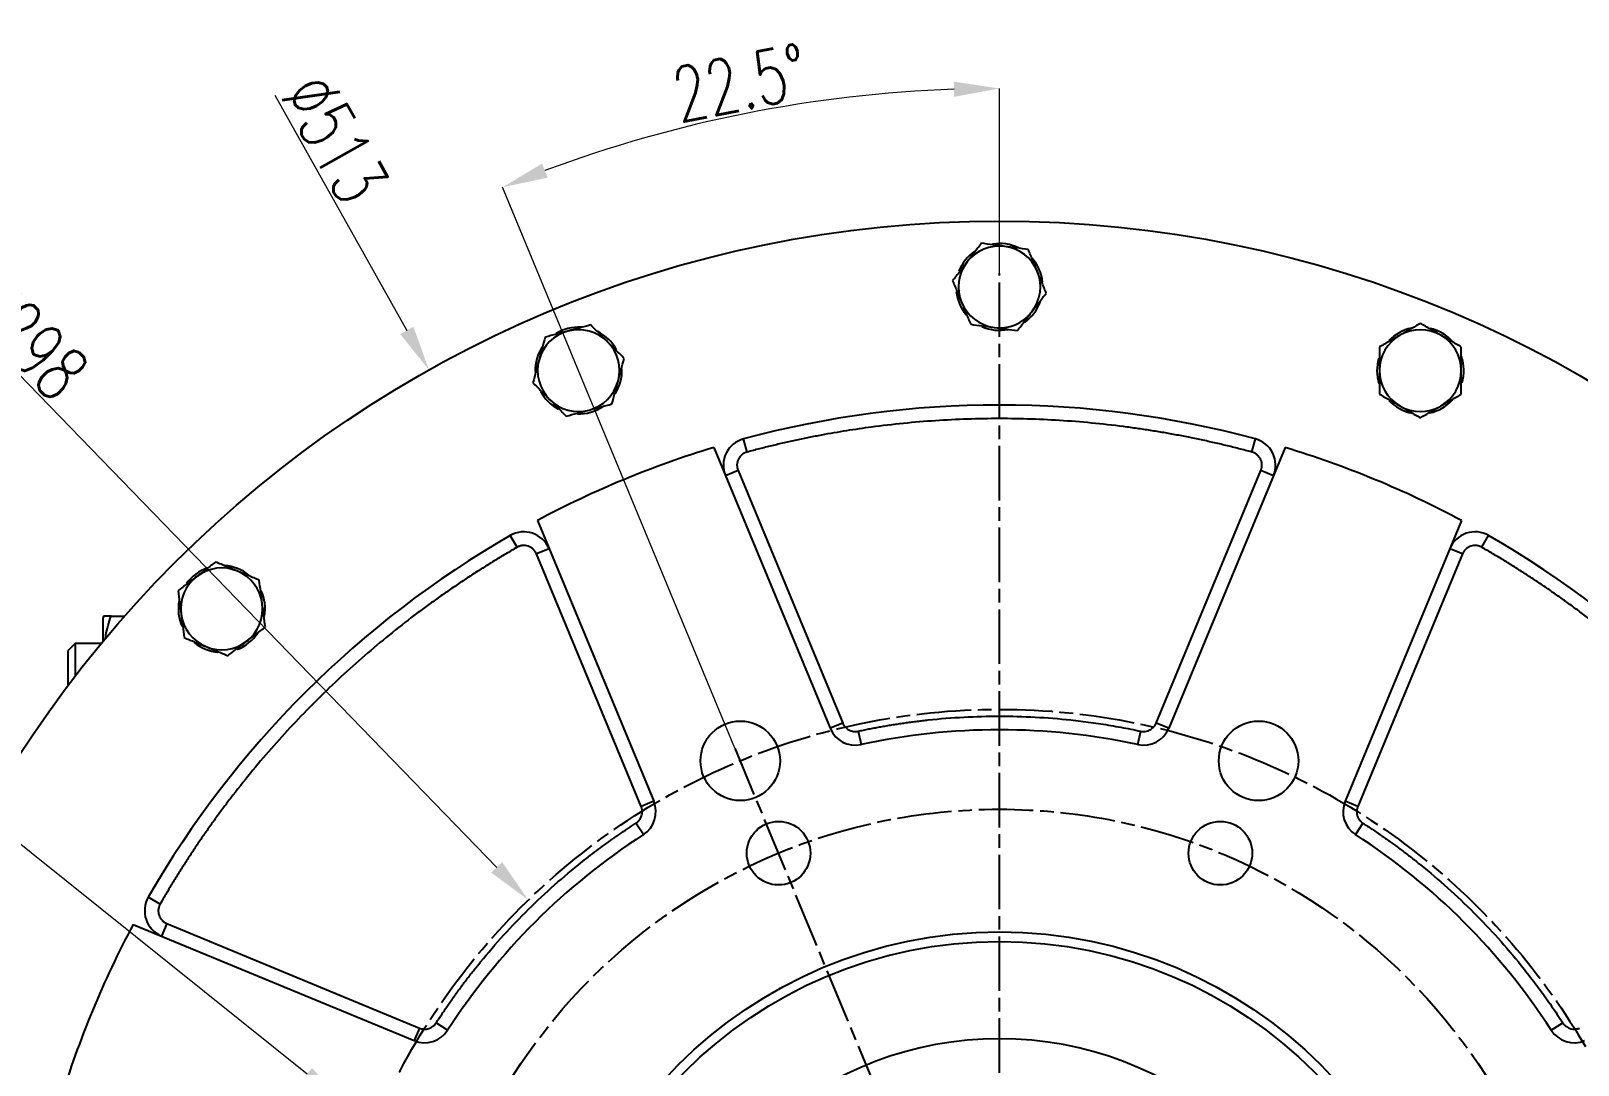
# Model space of a CAD drawing. Header units: millimetres. Extents: x 2180 to 4616, y 795 to 2518.
# Drawn here: x 3290.7 to 3631.1, y 1831.2 to 2058.9 of the extents above; entities that cross this region are included whole.
import ezdxf

# ---------------------------------------------------------------- set-up
doc = ezdxf.new("R2010")
doc.units = ezdxf.units.MM
doc.linetypes.add('AM_ISO08W050', pattern=[18, 12, -1.5, 3, -1.5])
doc.layers.add('AM_5', color=3, linetype='Continuous', lineweight=25)
doc.layers.add('AM_7', color=4, linetype='AM_ISO08W050', lineweight=25)
doc.styles.add('SLDTEXTSTYLE1', font='txt.shx', dxfattribs={"width": 0.7, "bigfont": 'gbcbig.shx'})
doc.dimstyles.new('SLDDIMSTYLE12$2', dxfattribs={"dimtxt": 12, "dimasz": 10, "dimexe": 0, "dimexo": 0.0625, "dimgap": 0.875, "dimtad": 1, "dimdec": 1, "dimlfac": 1.8, "dimrnd": 1e-09, "dimzin": 12, "dimdsep": 46, "dimtxsty": 'SLDTEXTSTYLE1', "dimcen": 0.09, "dimdle": 8.16, "dimclrd": 3, "dimclre": 3, "dimadec": 0, "dimazin": 3, "dimtfac": 1, "dimtdec": 1, "dimtofl": 0, "dimtmove": 0, "dimatfit": 3, "dimfxl": 0, "dimfrac": 2, "dimtolj": 1, "dimlwd": 5, "dimlwe": 5, "dimarcsym": 0})
doc.dimstyles.new('SLDDIMSTYLE12$3', dxfattribs={"dimtxt": 12, "dimasz": 10, "dimexe": 0, "dimexo": 0.0625, "dimgap": 0.875, "dimtad": 1, "dimdec": 1, "dimlfac": 1.8, "dimrnd": 1e-09, "dimzin": 12, "dimdsep": 46, "dimtxsty": 'SLDTEXTSTYLE1', "dimcen": 0.09, "dimdle": 8.16, "dimclrd": 3, "dimclre": 3, "dimadec": 0, "dimazin": 3, "dimtfac": 1, "dimtdec": 1, "dimtofl": 0, "dimtmove": 0, "dimatfit": 3, "dimfxl": 0, "dimfrac": 2, "dimtolj": 1, "dimlwd": 5, "dimlwe": 5, "dimarcsym": 0})

# ---------------------------------------------------------------- blocks, each defined once
blk = doc.blocks.new('*D45')
at = {"layer": 'AM_5', "color": 3, "linetype": 'Continuous', "lineweight": 5, "transparency": 16777216}
blk.add_line((3344.38, 2044.78), (3373.44, 1992.97), dxfattribs=at)
at = {"layer": 'AM_5', "color": 3, "lineweight": 5, "transparency": 16777216}
for p, q in [((3503.75, 1760.55), (3503.93, 1760.55)), ((3503.84, 1760.46), (3503.84, 1760.64))]:
    blk.add_line(p, q, dxfattribs=at)
at = {"layer": 'AM_5', "color": 3, "transparency": 16777216}
blk.add_solid([(3374.9, 1993.79), (3371.99, 1992.15), (3378.34, 1984.25)], dxfattribs=at)
at = {"layer": 'Defpoints', "color": 0, "transparency": 16777216}
for p in [(3378.34, 1984.25), (3629.35, 1536.85)]:
    blk.add_point(p, dxfattribs=at)
at = {"layer": 'AM_5', "color": 0, "transparency": 16777216, "insert": (3357.65, 2035.17), "char_height": 12, "attachment_point": 5, "rotation": 299.2944, "style": 'SLDTEXTSTYLE1'}
blk.add_mtext('\\A1;∅513', dxfattribs=at)
blk = doc.blocks.new('*D63')
at = {"layer": 'AM_5', "color": 3, "linetype": 'Continuous', "lineweight": 5, "transparency": 16777216}
blk.add_line((3273.77, 1998.09), (3393.22, 1874.76), dxfattribs=at)
at = {"layer": 'AM_5', "color": 3, "lineweight": 5, "transparency": 16777216}
for p, q in [((3503.75, 1760.55), (3503.93, 1760.55)), ((3503.84, 1760.46), (3503.84, 1760.64))]:
    blk.add_line(p, q, dxfattribs=at)
at = {"layer": 'AM_5', "color": 3, "transparency": 16777216}
blk.add_solid([(3394.42, 1875.92), (3392.02, 1873.6), (3400.18, 1867.58)], dxfattribs=at)
at = {"layer": 'Defpoints', "color": 0, "transparency": 16777216}
for p in [(3400.18, 1867.58), (3607.5, 1653.52)]:
    blk.add_point(p, dxfattribs=at)
at = {"layer": 'AM_5', "color": 0, "transparency": 16777216, "insert": (3290.03, 1991.19), "char_height": 12, "attachment_point": 5, "rotation": 314.0852, "style": 'SLDTEXTSTYLE1'}
blk.add_mtext('\\A1;∅298', dxfattribs=at)
blk = doc.blocks.new('*D46')
at = {"layer": 'AM_5', "color": 3, "linetype": 'Continuous', "lineweight": 5, "transparency": 16777216}
blk.add_line((3219.23, 1935.33), (3351.55, 1829.3), dxfattribs=at)
at = {"layer": 'AM_5', "color": 3, "lineweight": 5, "transparency": 16777216}
for p, q in [((3366.09, 1817.57), (3366.27, 1817.57)), ((3366.18, 1817.48), (3366.18, 1817.66))]:
    blk.add_line(p, q, dxfattribs=at)
at = {"layer": 'AM_5', "color": 3, "transparency": 16777216}
blk.add_solid([(3352.59, 1830.6), (3350.51, 1828), (3359.36, 1823.04)], dxfattribs=at)
at = {"layer": 'Defpoints', "color": 0, "transparency": 16777216}
for p in [(3359.36, 1823.04), (3373.01, 1812.1)]:
    blk.add_point(p, dxfattribs=at)
at = {"layer": 'AM_5', "color": 0, "transparency": 16777216, "insert": (3238.96, 1928.33), "char_height": 12, "attachment_point": 5, "rotation": 321.2931, "style": 'SLDTEXTSTYLE1'}
blk.add_mtext('\\A1;8-M20', dxfattribs=at)
blk = doc.blocks.new('*D64')
at = {"layer": 'AM_5', "color": 3, "linetype": 'Continuous', "lineweight": 5, "transparency": 16777216}
blk.add_line((3190.86, 1850.3), (3372.15, 1798.31), dxfattribs=at)
at = {"layer": 'AM_5', "color": 3, "lineweight": 5, "transparency": 16777216}
for p, q in [((3503.75, 1760.55), (3503.93, 1760.55)), ((3503.84, 1760.46), (3503.84, 1760.64))]:
    blk.add_line(p, q, dxfattribs=at)
at = {"layer": 'AM_5', "color": 3, "transparency": 16777216}
blk.add_solid([(3372.61, 1799.92), (3371.69, 1796.71), (3381.76, 1795.56)], dxfattribs=at)
at = {"layer": 'Defpoints', "color": 0, "transparency": 16777216}
for p in [(3381.76, 1795.56), (3625.92, 1725.54)]:
    blk.add_point(p, dxfattribs=at)
at = {"layer": 'AM_5', "color": 0, "transparency": 16777216, "insert": (3208.4, 1852.42), "char_height": 12, "attachment_point": 5, "rotation": 343.9996, "style": 'SLDTEXTSTYLE1'}
blk.add_mtext('\\A1;∅254', dxfattribs=at)
blk = doc.blocks.new('*D65')
at = {"layer": 'AM_5', "color": 3, "lineweight": 5, "transparency": 16777216}
blk.add_line((3503.84, 2005.61), (3503.84, 2046.23), dxfattribs=at)
at = {"layer": 'AM_5', "color": 3, "linetype": 'Continuous', "lineweight": 5, "transparency": 16777216}
blk.add_line((3445.65, 1901.04), (3394.52, 2024.49), dxfattribs=at)
blk.add_arc((3503.84, 1760.55), 285.68, 92.0057, 110.4943, dxfattribs=at)
at = {"layer": 'AM_5', "color": 3, "transparency": 16777216}
for points in [[(3493.81, 2047.73), (3493.87, 2044.39), (3503.84, 2046.23)], [(3404.43, 2026.6), (3403.21, 2029.7), (3394.52, 2024.49)]]:
    blk.add_solid(points, dxfattribs=at)
at = {"layer": 'Defpoints', "color": 0, "transparency": 16777216}
for p in [(3466.55, 2043.79), (3503.84, 2005.55), (3445.67, 1900.98), (3503.84, 1757.55), (3504.99, 1757.78)]:
    blk.add_point(p, dxfattribs=at)
at = {"layer": 'AM_5', "color": 0, "transparency": 16777216, "insert": (3446.77, 2047.49), "char_height": 12, "attachment_point": 5, "rotation": 11.25, "style": 'SLDTEXTSTYLE1'}
blk.add_mtext('\\A1;22.5%%D', dxfattribs=at)

msp = doc.modelspace()

# ---------------------------------------------------------------- linework, layer by layer
at = {"color": 7, "linetype": 'Continuous', "lineweight": 25}
for p, q in [((3448.308, 1966.184), (3447.526, 1969.08)), ((3559.376, 1966.184), (3560.158, 1969.08)), ((3440.975, 1967.2), (3466.584, 1905.375)), ((3566.708, 1967.2), (3541.1, 1905.375)), ((3446.318, 1962.14), (3443.547, 1960.992)), ((3446.318, 1962.14), (3469.355, 1906.523)), ((3538.328, 1906.523), (3561.365, 1962.14)), ((3564.137, 1960.992), (3561.365, 1962.14)), ((3402.172, 1951.127), (3427.781, 1889.303)), ((3605.511, 1951.127), (3579.903, 1889.303)), ((3397.706, 1945.224), (3396.211, 1947.825)), ((3609.978, 1945.224), (3611.473, 1947.825)), ((3404.744, 1944.919), (3401.972, 1943.771)), ((3425.009, 1888.155), (3401.972, 1943.771)), ((3605.711, 1943.771), (3582.674, 1888.155)), ((3605.711, 1943.771), (3602.94, 1944.919)), ((3306.758, 1930.051), (3306.542, 1929.676)), ((3308.366, 1930.051), (3311.327, 1930.051)), ((3306.542, 1929.676), (3306.542, 1924.456)), ((3300.466, 1924.051), (3298.842, 1922.427)), ((3306.206, 1924.051), (3300.466, 1924.051)), ((3300.466, 1924.051), (3300.466, 1916.854)), ((3298.842, 1922.427), (3298.842, 1914.717)), ((3469.355, 1906.523), (3466.584, 1905.375)), ((3541.1, 1905.375), (3538.328, 1906.523)), ((3472.759, 1904.739), (3473.391, 1901.806)), ((3534.292, 1901.806), (3534.924, 1904.739)), ((3427.781, 1889.303), (3425.009, 1888.155)), ((3582.674, 1888.155), (3579.903, 1889.303)), ((3425.491, 1881.965), (3423.864, 1884.486)), ((3583.819, 1884.486), (3582.193, 1881.965)), ((3319.169, 1866.687), (3316.568, 1868.182)), ((3313.265, 1862.221), (3375.09, 1836.612)), ((3320.622, 1862.421), (3319.474, 1859.649)), ((3320.622, 1862.421), (3376.238, 1839.384)), ((3376.238, 1839.384), (3375.09, 1836.612)), ((3382.428, 1838.902), (3379.907, 1840.529)), ((3625.256, 1838.902), (3627.777, 1840.529))]:
    msp.add_line(p, q, dxfattribs=at)
for centre, radius in [((3503.842, 1760.551), 256.5), ((3446.822, 1898.209), 8.75), ((3560.862, 1898.209), 8.75), ((3455.241, 1877.884), 7), ((3552.442, 1877.884), 7), ((3503.842, 1760.551), 100), ((3503.842, 1760.551), 97.899)]:
    msp.add_circle(centre, radius, dxfattribs=at)
for centre, radius, start, end in [((3503.842, 2002.551), 9.55, 63.95995, 99.22731), ((3503.842, 2002.551), 9.55, 124.47119, 158.84896), ((3503.842, 2002.551), 9, 82.44828, 142.44828), ((3503.842, 2002.551), 9, 22.44828, 82.44828), ((3503.842, 2002.551), 9.55, 6.17717, 41.32061), ((3503.842, 2002.551), 9, 142.44828, 202.44828), ((3503.842, 2002.551), 9, 322.44828, 22.44828), ((3503.842, 2002.551), 9.55, 185.8637, 220.05726), ((3503.842, 2002.551), 9, 202.44828, 262.44828), ((3503.842, 2002.551), 9.55, 305.19473, 339.628), ((3503.842, 2002.551), 9, 262.44828, 322.44828), ((3411.232, 1984.13), 9, 104.94828, 164.94828), ((3411.232, 1984.13), 9.55, 86.45995, 121.72731), ((3411.232, 1984.13), 9, 44.94828, 104.94828), ((3411.232, 1984.13), 9.55, 28.67717, 63.82061), ((3503.842, 2002.551), 9.55, 245.99928, 281.64648), ((3596.451, 1984.13), 9, 119.94828, 179.94828), ((3596.451, 1984.13), 9.55, 101.97119, 136.34896), ((3596.451, 1984.13), 9, 59.94828, 119.94828), ((3596.451, 1984.13), 9.55, 41.45995, 76.72731), ((3596.451, 1984.13), 9, 359.94828, 59.94828), ((3411.232, 1984.13), 9.55, 146.97119, 181.34896), ((3411.232, 1984.13), 9, 344.94828, 44.94828), ((3411.232, 1984.13), 9, 164.94828, 224.94828), ((3596.451, 1984.13), 9.55, 163.3637, 197.55726), ((3596.451, 1984.13), 9.55, 343.67717, 18.82061), ((3411.232, 1984.13), 9, 284.94828, 344.94828), ((3411.232, 1984.13), 9.55, 327.69473, 2.128), ((3596.451, 1984.13), 9, 179.94828, 239.94828), ((3596.451, 1984.13), 9, 299.94828, 359.94828), ((3411.232, 1984.13), 9.55, 208.3637, 242.55726), ((3411.232, 1984.13), 9, 224.94828, 284.94828), ((3411.232, 1984.13), 9.55, 268.49928, 304.14648), ((3503.842, 1760.551), 216, 74.88705, 105.11295), ((3596.451, 1984.13), 9.55, 223.49928, 259.14648), ((3596.451, 1984.13), 9, 239.94828, 299.94828), ((3596.451, 1984.13), 9.55, 282.69473, 317.128), ((3449.09, 1963.288), 6, 105.11295, 202.5), ((3558.593, 1963.288), 6, 337.5, 74.88705), ((3503.842, 1760.551), 216, 106.92076, 118.07924), ((3503.842, 1760.551), 216, 61.92076, 73.07924), ((3503.842, 1760.551), 216, 119.88705, 150.11295), ((3399.2, 1942.623), 6, 22.5, 119.88705), ((3608.483, 1942.623), 6, 60.11295, 157.5), ((3503.842, 1760.551), 216, 29.88705, 60.11295), ((3332.722, 1931.671), 9.55, 108.95995, 144.22731), ((3332.722, 1931.671), 9, 67.44828, 127.44828), ((3332.722, 1931.671), 9.55, 51.17717, 86.32061), ((3332.722, 1931.671), 9, 127.44828, 187.44828), ((3332.722, 1931.671), 9, 7.44828, 67.44828), ((3332.722, 1931.671), 9.55, 350.19473, 24.628), ((3332.722, 1931.671), 9.55, 169.47119, 203.84896), ((3332.722, 1931.671), 9, 187.44828, 247.44828), ((3332.722, 1931.671), 9, 307.44828, 7.44828), ((3332.722, 1931.671), 9.55, 230.8637, 265.05726), ((3332.722, 1931.671), 9, 247.44828, 307.44828), ((3332.722, 1931.671), 9.55, 290.99928, 326.64648), ((3472.127, 1907.672), 6, 202.5, 282.16507), ((3503.842, 1760.551), 144.5, 77.83493, 102.16507), ((3535.556, 1907.672), 6, 257.83493, 337.5), ((3422.237, 1887.007), 6, 302.83493, 22.5), ((3585.446, 1887.007), 6, 157.5, 237.16507), ((3503.842, 1760.551), 144.5, 122.83493, 147.16507), ((3503.842, 1760.551), 144.5, 32.83493, 57.16507), ((3321.77, 1865.192), 6, 150.11295, 247.5), ((3503.842, 1760.551), 216, 151.92076, 163.07924), ((3377.386, 1842.155), 6, 247.5, 327.16507), ((3630.297, 1842.155), 6, 212.83493, 292.5), ((3503.842, 1760.551), 76.5, 285.1554, 254.8446)]:
    msp.add_arc(centre, radius, start, end, dxfattribs=at)
for points, knots in [([(3499.873, 2012.156), (3499.35, 2011.475), (3498.825, 2010.792), (3497.769, 2009.419), (3497.239, 2008.729), (3496.706, 2008.036)], [0, 0, 0, 0, 0.5, 0.5, 1, 1, 1, 1]), ([(3505.024, 2011.473), (3504.158, 2011.588), (3503.296, 2011.702), (3501.579, 2011.93), (3500.725, 2012.043), (3499.873, 2012.156)], [0, 0, 0, 0, 0.5, 0.5, 1, 1, 1, 1]), ([(3510.176, 2010.79), (3509.324, 2010.903), (3508.47, 2011.016), (3506.753, 2011.244), (3505.891, 2011.358), (3505.024, 2011.473)], [0, 0, 0, 0, 0.5, 0.5, 1, 1, 1, 1]), ([(3512.16, 2005.988), (3511.826, 2006.796), (3511.494, 2007.599), (3510.833, 2009.2), (3510.504, 2009.996), (3510.176, 2010.79)], [0, 0, 0, 0, 0.5, 0.5, 1, 1, 1, 1]), ([(3496.706, 2008.036), (3496.174, 2007.343), (3495.644, 2006.654), (3494.588, 2005.281), (3494.063, 2004.598), (3493.54, 2003.917)], [0, 0, 0, 0, 0.5, 0.5, 1, 1, 1, 1]), ([(3514.144, 2001.185), (3513.816, 2001.979), (3513.487, 2002.776), (3512.826, 2004.376), (3512.494, 2005.18), (3512.16, 2005.988)], [0, 0, 0, 0, 0.5, 0.5, 1, 1, 1, 1]), ([(3493.54, 2003.917), (3493.868, 2003.123), (3494.197, 2002.326), (3494.858, 2000.726), (3495.19, 1999.922), (3495.524, 1999.114)], [0, 0, 0, 0, 0.5, 0.5, 1, 1, 1, 1]), ([(3495.524, 1999.114), (3495.857, 1998.306), (3496.19, 1997.503), (3496.851, 1995.902), (3497.18, 1995.106), (3497.508, 1994.312)], [0, 0, 0, 0, 0.5, 0.5, 1, 1, 1, 1]), ([(3510.977, 1997.066), (3511.51, 1997.759), (3512.04, 1998.448), (3513.095, 1999.821), (3513.62, 2000.504), (3514.144, 2001.185)], [0, 0, 0, 0, 0.5, 0.5, 1, 1, 1, 1]), ([(3507.81, 1992.946), (3508.334, 1993.627), (3508.859, 1994.311), (3509.914, 1995.683), (3510.444, 1996.373), (3510.977, 1997.066)], [0, 0, 0, 0, 0.5, 0.5, 1, 1, 1, 1]), ([(3403.89, 1991.485), (3403.667, 1990.655), (3403.444, 1989.823), (3402.994, 1988.151), (3402.768, 1987.311), (3402.541, 1986.467)], [0, 0, 0, 0, 0.5, 0.5, 1, 1, 1, 1]), ([(3408.911, 1992.825), (3408.066, 1992.6), (3407.226, 1992.376), (3405.553, 1991.929), (3404.72, 1991.707), (3403.89, 1991.485)], [0, 0, 0, 0, 0.5, 0.5, 1, 1, 1, 1]), ([(3413.931, 1994.166), (3413.101, 1993.944), (3412.268, 1993.722), (3410.596, 1993.275), (3409.755, 1993.051), (3408.911, 1992.825)], [0, 0, 0, 0, 0.5, 0.5, 1, 1, 1, 1]), ([(3417.602, 1990.488), (3416.984, 1991.107), (3416.37, 1991.722), (3415.147, 1992.948), (3414.538, 1993.558), (3413.931, 1994.166)], [0, 0, 0, 0, 0.5, 0.5, 1, 1, 1, 1]), ([(3497.508, 1994.312), (3498.359, 1994.199), (3499.214, 1994.086), (3500.93, 1993.858), (3501.792, 1993.744), (3502.659, 1993.629)], [0, 0, 0, 0, 0.5, 0.5, 1, 1, 1, 1]), ([(3502.659, 1993.629), (3503.526, 1993.514), (3504.388, 1993.4), (3506.104, 1993.172), (3506.958, 1993.059), (3507.81, 1992.946)], [0, 0, 0, 0, 0.5, 0.5, 1, 1, 1, 1]), ([(3591.958, 1991.928), (3591.201, 1991.492), (3590.447, 1991.058), (3588.947, 1990.193), (3588.2, 1989.763), (3587.456, 1989.334)], [0, 0, 0, 0, 0.5, 0.5, 1, 1, 1, 1]), ([(3596.46, 1994.522), (3595.716, 1994.093), (3594.969, 1993.663), (3593.469, 1992.799), (3592.716, 1992.365), (3591.958, 1991.928)], [0, 0, 0, 0, 0.5, 0.5, 1, 1, 1, 1]), ([(3600.958, 1991.92), (3600.201, 1992.358), (3599.449, 1992.793), (3597.95, 1993.66), (3597.204, 1994.092), (3596.46, 1994.522)], [0, 0, 0, 0, 0.5, 0.5, 1, 1, 1, 1]), ([(3605.456, 1989.318), (3604.712, 1989.748), (3603.966, 1990.18), (3602.468, 1991.047), (3601.715, 1991.482), (3600.958, 1991.92)], [0, 0, 0, 0, 0.5, 0.5, 1, 1, 1, 1]), ([(3421.273, 1986.811), (3420.666, 1987.419), (3420.057, 1988.028), (3418.834, 1989.254), (3418.22, 1989.869), (3417.602, 1990.488)], [0, 0, 0, 0, 0.5, 0.5, 1, 1, 1, 1]), ([(3587.456, 1989.334), (3587.455, 1988.475), (3587.454, 1987.613), (3587.453, 1985.882), (3587.452, 1985.012), (3587.451, 1984.138)], [0, 0, 0, 0, 0.5, 0.5, 1, 1, 1, 1]), ([(3605.451, 1984.122), (3605.452, 1984.996), (3605.453, 1985.866), (3605.454, 1987.597), (3605.455, 1988.459), (3605.456, 1989.318)], [0, 0, 0, 0, 0.5, 0.5, 1, 1, 1, 1]), ([(3402.541, 1986.467), (3402.314, 1985.623), (3402.088, 1984.783), (3401.639, 1983.111), (3401.415, 1982.279), (3401.192, 1981.449)], [0, 0, 0, 0, 0.5, 0.5, 1, 1, 1, 1]), ([(3419.924, 1981.793), (3420.151, 1982.637), (3420.376, 1983.477), (3420.826, 1985.149), (3421.05, 1985.981), (3421.273, 1986.811)], [0, 0, 0, 0, 0.5, 0.5, 1, 1, 1, 1]), ([(3401.192, 1981.449), (3401.799, 1980.841), (3402.407, 1980.231), (3403.631, 1979.006), (3404.245, 1978.39), (3404.863, 1977.772)], [0, 0, 0, 0, 0.5, 0.5, 1, 1, 1, 1]), ([(3418.574, 1976.775), (3418.797, 1977.604), (3419.021, 1978.437), (3419.471, 1980.109), (3419.696, 1980.948), (3419.924, 1981.793)], [0, 0, 0, 0, 0.5, 0.5, 1, 1, 1, 1]), ([(3587.451, 1984.138), (3587.45, 1983.264), (3587.45, 1982.394), (3587.448, 1980.663), (3587.447, 1979.801), (3587.446, 1978.942)], [0, 0, 0, 0, 0.5, 0.5, 1, 1, 1, 1]), ([(3605.446, 1978.926), (3605.447, 1979.785), (3605.448, 1980.646), (3605.449, 1982.378), (3605.45, 1983.248), (3605.451, 1984.122)], [0, 0, 0, 0, 0.5, 0.5, 1, 1, 1, 1]), ([(3404.863, 1977.772), (3405.48, 1977.153), (3406.095, 1976.537), (3407.318, 1975.312), (3407.927, 1974.702), (3408.534, 1974.094)], [0, 0, 0, 0, 0.5, 0.5, 1, 1, 1, 1]), ([(3587.446, 1978.942), (3588.19, 1978.512), (3588.936, 1978.08), (3590.435, 1977.213), (3591.187, 1976.778), (3591.944, 1976.34)], [0, 0, 0, 0, 0.5, 0.5, 1, 1, 1, 1]), ([(3600.944, 1976.332), (3601.702, 1976.768), (3602.455, 1977.202), (3603.955, 1978.067), (3604.702, 1978.497), (3605.446, 1978.926)], [0, 0, 0, 0, 0.5, 0.5, 1, 1, 1, 1]), ([(3408.534, 1974.094), (3409.363, 1974.316), (3410.196, 1974.538), (3411.869, 1974.985), (3412.709, 1975.209), (3413.554, 1975.434)], [0, 0, 0, 0, 0.5, 0.5, 1, 1, 1, 1]), ([(3413.554, 1975.434), (3414.398, 1975.66), (3415.239, 1975.884), (3416.912, 1976.331), (3417.744, 1976.553), (3418.574, 1976.775)], [0, 0, 0, 0, 0.5, 0.5, 1, 1, 1, 1]), ([(3591.944, 1976.34), (3592.701, 1975.902), (3593.454, 1975.466), (3594.952, 1974.599), (3595.698, 1974.168), (3596.442, 1973.738)], [0, 0, 0, 0, 0.5, 0.5, 1, 1, 1, 1]), ([(3596.442, 1973.738), (3597.186, 1974.166), (3597.933, 1974.597), (3599.433, 1975.461), (3600.187, 1975.895), (3600.944, 1976.332)], [0, 0, 0, 0, 0.5, 0.5, 1, 1, 1, 1]), ([(3559.376, 1966.184), (3558.901, 1966.311), (3557.952, 1966.566), (3556.526, 1966.934), (3555.098, 1967.294), (3553.667, 1967.643), (3552.235, 1967.983), (3550.801, 1968.312), (3549.365, 1968.632), (3547.927, 1968.941), (3546.486, 1969.241), (3545.044, 1969.53), (3543.6, 1969.81), (3542.154, 1970.079), (3540.705, 1970.339), (3539.255, 1970.589), (3537.803, 1970.828), (3536.348, 1971.058), (3534.892, 1971.277), (3533.434, 1971.487), (3530.13, 1971.939), (3524.97, 1972.54), (3517.941, 1973.123), (3510.897, 1973.473), (3503.842, 1973.59), (3496.787, 1973.473), (3489.742, 1973.124), (3482.713, 1972.54), (3477.115, 1971.888), (3472.937, 1971.303), (3470.171, 1970.879), (3467.413, 1970.419), (3464.661, 1969.923), (3461.917, 1969.391), (3459.18, 1968.823), (3456.451, 1968.219), (3453.729, 1967.578), (3451.013, 1966.904), (3449.21, 1966.424), (3448.308, 1966.184)], [0, 0, 0, 0, 0.0131165, 0.0262276, 0.0393341, 0.0524366, 0.0655356, 0.0786319, 0.0917259, 0.1048185, 0.1179101, 0.1310014, 0.1440931, 0.1571857, 0.17028, 0.1833764, 0.1964757, 0.2095785, 0.2226854, 0.235797, 0.2489139, 0.3117183, 0.3744549, 0.4371927, 0.5000006, 0.562805, 0.6255416, 0.6882794, 0.7510874, 0.776004, 0.8009035, 0.8257902, 0.8506685, 0.8755425, 0.9004166, 0.9252951, 0.9501823, 0.9750825, 1, 1, 1, 1]), ([(3448.308, 1966.184), (3448.249, 1966.167), (3448.132, 1966.133), (3447.961, 1966.07), (3447.795, 1965.997), (3447.634, 1965.914), (3447.478, 1965.821), (3447.327, 1965.718), (3447.063, 1965.513), (3446.719, 1965.165), (3446.378, 1964.622), (3446.156, 1964.021), (3446.084, 1963.49), (3446.092, 1963.062), (3446.134, 1962.745), (3446.206, 1962.435), (3446.281, 1962.238), (3446.318, 1962.14)], [0, 0, 0, 0, 0.0360698, 0.0718111, 0.1073556, 0.1428371, 0.1783902, 0.2141486, 0.2502438, 0.3750982, 0.500055, 0.6249094, 0.7498662, 0.8130613, 0.8763592, 0.9381541, 1, 1, 1, 1]), ([(3561.365, 1964.436), (3561.343, 1964.488), (3561.298, 1964.591), (3561.22, 1964.741), (3561.134, 1964.887), (3561.006, 1965.077), (3560.826, 1965.302), (3560.578, 1965.546), (3560.304, 1965.761), (3560.009, 1965.94), (3559.699, 1966.085), (3559.484, 1966.151), (3559.376, 1966.184)], [0, 0, 0, 0, 0.0617552, 0.123337, 0.1849425, 0.2467681, 0.3733135, 0.5000484, 0.6265939, 0.7533288, 0.8766174, 1, 1, 1, 1]), ([(3561.365, 1962.14), (3561.386, 1962.192), (3561.427, 1962.297), (3561.478, 1962.458), (3561.52, 1962.62), (3561.553, 1962.785), (3561.576, 1962.951), (3561.59, 1963.119), (3561.596, 1963.33), (3561.584, 1963.583), (3561.541, 1963.874), (3561.471, 1964.16), (3561.4, 1964.344), (3561.365, 1964.436)], [0, 0, 0, 0, 0.071978, 0.1433984, 0.2144858, 0.2854681, 0.3565741, 0.4280316, 0.5000648, 0.6256174, 0.7499758, 0.8743627, 1, 1, 1, 1]), ([(3397.706, 1945.224), (3397.28, 1944.978), (3396.429, 1944.487), (3395.16, 1943.739), (3393.896, 1942.984), (3392.638, 1942.22), (3391.385, 1941.447), (3390.138, 1940.666), (3388.896, 1939.876), (3387.66, 1939.078), (3386.43, 1938.271), (3385.206, 1937.456), (3383.987, 1936.633), (3382.773, 1935.801), (3381.566, 1934.96), (3380.364, 1934.111), (3379.167, 1933.254), (3377.977, 1932.388), (3376.792, 1931.513), (3375.612, 1930.63), (3372.956, 1928.613), (3368.883, 1925.39), (3363.5, 1920.832), (3358.271, 1916.099), (3353.201, 1911.192), (3348.294, 1906.122), (3343.561, 1900.893), (3339.003, 1895.51), (3335.505, 1891.09), (3332.964, 1887.722), (3331.308, 1885.467), (3329.683, 1883.191), (3328.089, 1880.895), (3326.524, 1878.578), (3324.991, 1876.241), (3323.488, 1873.884), (3322.016, 1871.506), (3320.573, 1869.109), (3319.637, 1867.495), (3319.169, 1866.687)], [0, 0, 0, 0, 0.0131165, 0.0262276, 0.0393341, 0.0524366, 0.0655356, 0.0786319, 0.0917259, 0.1048185, 0.1179101, 0.1310014, 0.1440931, 0.1571857, 0.17028, 0.1833764, 0.1964757, 0.2095785, 0.2226854, 0.235797, 0.2489139, 0.3117183, 0.3744549, 0.4371927, 0.5000006, 0.562805, 0.6255416, 0.6882794, 0.7510874, 0.776004, 0.8009035, 0.8257902, 0.8506685, 0.8755425, 0.9004166, 0.9252951, 0.9501823, 0.9750825, 1, 1, 1, 1]), ([(3401.972, 1943.771), (3401.948, 1943.827), (3401.899, 1943.939), (3401.814, 1944.101), (3401.72, 1944.256), (3401.617, 1944.405), (3401.505, 1944.547), (3401.384, 1944.684), (3401.147, 1944.919), (3400.757, 1945.216), (3400.175, 1945.484), (3399.55, 1945.627), (3399.014, 1945.63), (3398.591, 1945.567), (3398.282, 1945.484), (3397.983, 1945.373), (3397.798, 1945.274), (3397.706, 1945.224)], [0, 0, 0, 0, 0.0360698, 0.0718111, 0.1073556, 0.1428371, 0.1783902, 0.2141486, 0.2502438, 0.3750982, 0.500055, 0.6249094, 0.7498662, 0.8130613, 0.8763592, 0.9381541, 1, 1, 1, 1]), ([(3609.978, 1945.224), (3609.924, 1945.254), (3609.817, 1945.313), (3609.651, 1945.389), (3609.482, 1945.454), (3609.31, 1945.509), (3609.134, 1945.554), (3608.955, 1945.588), (3608.623, 1945.63), (3608.134, 1945.627), (3607.509, 1945.484), (3606.926, 1945.216), (3606.5, 1944.891), (3606.204, 1944.583), (3606.009, 1944.329), (3605.841, 1944.059), (3605.754, 1943.867), (3605.711, 1943.771)], [0, 0, 0, 0, 0.0360698, 0.0718111, 0.1073556, 0.1428371, 0.1783902, 0.2141486, 0.2502438, 0.3750982, 0.500055, 0.6249094, 0.7498662, 0.8130613, 0.8763592, 0.9381541, 1, 1, 1, 1]), ([(3688.515, 1866.687), (3688.269, 1867.113), (3687.778, 1867.963), (3687.03, 1869.233), (3686.274, 1870.497), (3685.51, 1871.755), (3684.737, 1873.008), (3683.956, 1874.255), (3683.167, 1875.497), (3682.368, 1876.732), (3681.562, 1877.963), (3680.747, 1879.187), (3679.923, 1880.406), (3679.091, 1881.619), (3678.251, 1882.827), (3677.402, 1884.029), (3676.544, 1885.225), (3675.678, 1886.416), (3674.804, 1887.601), (3673.921, 1888.781), (3671.904, 1891.436), (3668.681, 1895.51), (3664.123, 1900.892), (3659.389, 1906.121), (3654.483, 1911.192), (3649.412, 1916.098), (3644.183, 1920.832), (3638.801, 1925.39), (3634.38, 1928.888), (3631.013, 1931.428), (3628.758, 1933.084), (3626.482, 1934.71), (3624.185, 1936.304), (3621.869, 1937.868), (3619.532, 1939.402), (3617.175, 1940.905), (3614.797, 1942.377), (3612.399, 1943.82), (3610.785, 1944.756), (3609.978, 1945.224)], [0, 0, 0, 0, 0.0131165, 0.0262276, 0.0393341, 0.0524366, 0.0655356, 0.0786319, 0.0917259, 0.1048185, 0.1179101, 0.1310014, 0.1440931, 0.1571857, 0.17028, 0.1833764, 0.1964757, 0.2095785, 0.2226854, 0.235797, 0.2489139, 0.3117183, 0.3744549, 0.4371927, 0.5000006, 0.562805, 0.6255416, 0.6882794, 0.7510874, 0.776004, 0.8009035, 0.8257902, 0.8506685, 0.8755425, 0.9004166, 0.9252951, 0.9501823, 0.9750825, 1, 1, 1, 1]), ([(3331.375, 1941.976), (3330.693, 1941.453), (3330.009, 1940.929), (3328.634, 1939.876), (3327.944, 1939.348), (3327.249, 1938.816)], [0, 0, 0, 0, 0.5, 0.5, 1, 1, 1, 1]), ([(3336.173, 1939.983), (3335.366, 1940.318), (3334.563, 1940.652), (3332.964, 1941.316), (3332.168, 1941.646), (3331.375, 1941.976)], [0, 0, 0, 0, 0.5, 0.5, 1, 1, 1, 1]), ([(3327.249, 1938.816), (3326.555, 1938.284), (3325.865, 1937.756), (3324.49, 1936.703), (3323.806, 1936.179), (3323.124, 1935.657)], [0, 0, 0, 0, 0.5, 0.5, 1, 1, 1, 1]), ([(3340.972, 1937.99), (3340.179, 1938.319), (3339.383, 1938.65), (3337.784, 1939.314), (3336.981, 1939.647), (3336.173, 1939.983)], [0, 0, 0, 0, 0.5, 0.5, 1, 1, 1, 1]), ([(3341.646, 1932.838), (3341.533, 1933.704), (3341.42, 1934.567), (3341.195, 1936.284), (3341.084, 1937.138), (3340.972, 1937.99)], [0, 0, 0, 0, 0.5, 0.5, 1, 1, 1, 1]), ([(3323.124, 1935.657), (3323.236, 1934.805), (3323.347, 1933.95), (3323.572, 1932.233), (3323.684, 1931.371), (3323.798, 1930.504)], [0, 0, 0, 0, 0.5, 0.5, 1, 1, 1, 1]), ([(3308.366, 1930.051), (3307.883, 1930.051), (3306.971, 1930.051), (3306.865, 1930.051), (3306.816, 1930.051)], [0, 0, 0, 0, 0.5291087, 1, 1, 1, 1]), ([(3307.145, 1925.001), (3307.175, 1925.294), (3307.348, 1927.01), (3307.905, 1928.673), (3308.366, 1930.051)], [0, 0, 0, 0, 0.17059003, 1, 1, 1, 1]), ([(3323.798, 1930.504), (3323.911, 1929.637), (3324.024, 1928.775), (3324.248, 1927.058), (3324.36, 1926.204), (3324.471, 1925.352)], [0, 0, 0, 0, 0.5, 0.5, 1, 1, 1, 1]), ([(3342.319, 1927.685), (3342.208, 1928.537), (3342.096, 1929.392), (3341.872, 1931.108), (3341.759, 1931.971), (3341.646, 1932.838)], [0, 0, 0, 0, 0.5, 0.5, 1, 1, 1, 1]), ([(3338.194, 1924.526), (3338.888, 1925.057), (3339.579, 1925.586), (3340.953, 1926.639), (3341.638, 1927.163), (3342.319, 1927.685)], [0, 0, 0, 0, 0.5, 0.5, 1, 1, 1, 1]), ([(3324.471, 1925.352), (3325.265, 1925.022), (3326.061, 1924.692), (3327.66, 1924.028), (3328.463, 1923.694), (3329.27, 1923.359)], [0, 0, 0, 0, 0.5, 0.5, 1, 1, 1, 1]), ([(3329.27, 1923.359), (3330.078, 1923.024), (3330.881, 1922.69), (3332.48, 1922.026), (3333.276, 1921.696), (3334.069, 1921.366)], [0, 0, 0, 0, 0.5, 0.5, 1, 1, 1, 1]), ([(3334.069, 1921.366), (3334.751, 1921.889), (3335.435, 1922.413), (3336.81, 1923.465), (3337.5, 1923.994), (3338.194, 1924.526)], [0, 0, 0, 0, 0.5, 0.5, 1, 1, 1, 1]), ([(3469.355, 1906.523), (3469.378, 1906.472), (3469.422, 1906.368), (3469.5, 1906.219), (3469.585, 1906.074), (3469.679, 1905.935), (3469.78, 1905.8), (3469.968, 1905.578), (3470.272, 1905.292), (3470.727, 1905.001), (3471.225, 1904.793), (3471.687, 1904.693), (3472.09, 1904.666), (3472.428, 1904.678), (3472.648, 1904.719), (3472.759, 1904.739)], [0, 0, 0, 0, 0.0405946, 0.0809396, 0.1211627, 0.1613926, 0.201758, 0.2423864, 0.3711543, 0.5000467, 0.6288146, 0.757707, 0.838616, 0.9190368, 1, 1, 1, 1]), ([(3472.759, 1904.739), (3473.151, 1904.822), (3473.935, 1904.989), (3475.112, 1905.228), (3476.291, 1905.457), (3477.472, 1905.677), (3478.654, 1905.886), (3479.838, 1906.087), (3481.023, 1906.277), (3482.21, 1906.458), (3483.399, 1906.629), (3484.589, 1906.791), (3485.781, 1906.943), (3486.974, 1907.085), (3490.371, 1907.462), (3495.99, 1907.912), (3503.841, 1908.121), (3511.693, 1907.912), (3517.655, 1907.435), (3521.733, 1906.968), (3523.945, 1906.68), (3526.152, 1906.36), (3528.353, 1906.006), (3530.549, 1905.618), (3532.741, 1905.2), (3534.196, 1904.893), (3534.924, 1904.739)], [0, 0, 0, 0, 0.019191, 0.038375, 0.0575535, 0.0767275, 0.0958985, 0.1150677, 0.1342364, 0.1534058, 0.1725772, 0.1917519, 0.2109312, 0.2301163, 0.2493085, 0.3746503, 0.5000008, 0.6253427, 0.7506932, 0.7863278, 0.8219423, 0.857545, 0.893144, 0.9287473, 0.9643633, 1, 1, 1, 1]), ([(3534.924, 1904.739), (3534.98, 1904.728), (3535.09, 1904.706), (3535.257, 1904.685), (3535.424, 1904.673), (3535.592, 1904.67), (3535.761, 1904.677), (3536.051, 1904.705), (3536.459, 1904.793), (3536.957, 1905.001), (3537.411, 1905.292), (3537.756, 1905.616), (3538.008, 1905.931), (3538.189, 1906.216), (3538.282, 1906.421), (3538.328, 1906.523)], [0, 0, 0, 0, 0.0405946, 0.0809396, 0.1211627, 0.1613926, 0.201758, 0.2423864, 0.3711543, 0.5000467, 0.6288146, 0.757707, 0.838616, 0.9190368, 1, 1, 1, 1]), ([(3423.864, 1884.486), (3423.911, 1884.517), (3424.005, 1884.58), (3424.138, 1884.683), (3424.265, 1884.793), (3424.385, 1884.91), (3424.5, 1885.034), (3424.685, 1885.259), (3424.911, 1885.609), (3425.116, 1886.108), (3425.231, 1886.635), (3425.247, 1887.108), (3425.201, 1887.51), (3425.128, 1887.839), (3425.049, 1888.049), (3425.009, 1888.155)], [0, 0, 0, 0, 0.0405946, 0.0809396, 0.1211627, 0.1613926, 0.201758, 0.2423864, 0.3711543, 0.5000467, 0.6288146, 0.757707, 0.838616, 0.9190368, 1, 1, 1, 1]), ([(3582.674, 1888.155), (3582.653, 1888.102), (3582.612, 1887.997), (3582.561, 1887.837), (3582.519, 1887.674), (3582.486, 1887.51), (3582.463, 1887.344), (3582.449, 1887.176), (3582.443, 1886.965), (3582.455, 1886.712), (3582.498, 1886.421), (3582.569, 1886.134), (3582.639, 1885.951), (3582.674, 1885.859)], [0, 0, 0, 0, 0.071978, 0.1433984, 0.2144858, 0.2854681, 0.3565741, 0.4280316, 0.5000648, 0.6256174, 0.7499758, 0.8743627, 1, 1, 1, 1]), ([(3582.674, 1885.859), (3582.698, 1885.803), (3582.747, 1885.692), (3582.832, 1885.531), (3582.925, 1885.376), (3583.028, 1885.227), (3583.166, 1885.052), (3583.344, 1884.859), (3583.57, 1884.657), (3583.736, 1884.543), (3583.819, 1884.486)], [0, 0, 0, 0, 0.1003339, 0.2001392, 0.2997835, 0.3996366, 0.5000658, 0.6669297, 0.8330037, 1, 1, 1, 1]), ([(3379.907, 1840.529), (3380.125, 1840.865), (3380.561, 1841.537), (3381.225, 1842.538), (3381.897, 1843.534), (3382.576, 1844.524), (3383.264, 1845.509), (3383.959, 1846.487), (3384.663, 1847.46), (3385.374, 1848.427), (3386.094, 1849.389), (3386.821, 1850.344), (3387.556, 1851.295), (3388.299, 1852.239), (3390.435, 1854.907), (3394.09, 1859.199), (3399.494, 1864.898), (3405.193, 1870.303), (3409.747, 1874.181), (3412.96, 1876.734), (3414.728, 1878.095), (3416.515, 1879.429), (3418.322, 1880.736), (3420.149, 1882.014), (3421.994, 1883.268), (3423.241, 1884.08), (3423.864, 1884.486)], [0, 0, 0, 0, 0.019191, 0.038375, 0.0575535, 0.0767275, 0.0958985, 0.1150677, 0.1342364, 0.1534058, 0.1725772, 0.1917519, 0.2109312, 0.2301163, 0.2493085, 0.3746503, 0.5000008, 0.6253427, 0.7506932, 0.7863278, 0.8219423, 0.857545, 0.893144, 0.9287473, 0.9643633, 1, 1, 1, 1]), ([(3583.819, 1884.486), (3584.155, 1884.268), (3584.827, 1883.832), (3585.829, 1883.168), (3586.825, 1882.496), (3587.815, 1881.816), (3588.799, 1881.129), (3589.778, 1880.433), (3590.751, 1879.73), (3591.718, 1879.019), (3592.679, 1878.299), (3593.635, 1877.572), (3594.585, 1876.837), (3595.529, 1876.094), (3598.198, 1873.958), (3602.49, 1870.303), (3608.189, 1864.899), (3613.593, 1859.199), (3617.471, 1854.646), (3620.025, 1851.433), (3621.386, 1849.665), (3622.72, 1847.878), (3624.026, 1846.071), (3625.305, 1844.244), (3626.558, 1842.398), (3627.37, 1841.152), (3627.777, 1840.529)], [0, 0, 0, 0, 0.019191, 0.038375, 0.0575535, 0.0767275, 0.0958985, 0.1150677, 0.1342364, 0.1534058, 0.1725772, 0.1917519, 0.2109312, 0.2301163, 0.2493085, 0.3746503, 0.5000008, 0.6253427, 0.7506932, 0.7863278, 0.8219423, 0.857545, 0.893144, 0.9287473, 0.9643633, 1, 1, 1, 1]), ([(3319.169, 1866.687), (3319.141, 1866.638), (3319.087, 1866.539), (3319.016, 1866.386), (3318.953, 1866.229), (3318.88, 1866.012), (3318.812, 1865.732), (3318.769, 1865.386), (3318.767, 1865.038), (3318.805, 1864.695), (3318.879, 1864.361), (3318.958, 1864.15), (3318.998, 1864.044)], [0, 0, 0, 0, 0.0617552, 0.123337, 0.1849425, 0.2467681, 0.3733135, 0.5000484, 0.6265939, 0.7533288, 0.8766174, 1, 1, 1, 1]), ([(3318.998, 1864.044), (3319.021, 1863.992), (3319.065, 1863.889), (3319.143, 1863.739), (3319.228, 1863.595), (3319.321, 1863.456), (3319.422, 1863.322), (3319.531, 1863.193), (3319.676, 1863.039), (3319.864, 1862.869), (3320.1, 1862.694), (3320.352, 1862.541), (3320.532, 1862.461), (3320.622, 1862.421)], [0, 0, 0, 0, 0.071978, 0.1433984, 0.2144858, 0.2854681, 0.3565741, 0.4280316, 0.5000648, 0.6256174, 0.7499758, 0.8743627, 1, 1, 1, 1]), ([(3376.238, 1839.384), (3376.291, 1839.363), (3376.395, 1839.321), (3376.556, 1839.271), (3376.718, 1839.229), (3376.883, 1839.196), (3377.05, 1839.173), (3377.34, 1839.148), (3377.757, 1839.161), (3378.284, 1839.276), (3378.784, 1839.482), (3379.181, 1839.738), (3379.486, 1840.004), (3379.715, 1840.251), (3379.843, 1840.436), (3379.907, 1840.529)], [0, 0, 0, 0, 0.0405946, 0.0809396, 0.1211627, 0.1613926, 0.201758, 0.2423864, 0.3711543, 0.5000467, 0.6288146, 0.757707, 0.838616, 0.9190368, 1, 1, 1, 1]), ([(3627.777, 1840.529), (3627.808, 1840.482), (3627.87, 1840.388), (3627.974, 1840.255), (3628.083, 1840.128), (3628.2, 1840.007), (3628.324, 1839.893), (3628.549, 1839.708), (3628.899, 1839.482), (3629.399, 1839.277), (3629.926, 1839.161), (3630.399, 1839.146), (3630.8, 1839.191), (3631.13, 1839.265), (3631.34, 1839.344), (3631.445, 1839.384)], [0, 0, 0, 0, 0.0405946, 0.0809396, 0.1211627, 0.1613926, 0.201758, 0.2423864, 0.3711543, 0.5000467, 0.6288146, 0.757707, 0.838616, 0.9190368, 1, 1, 1, 1])]:
    msp.add_open_spline(points, degree=3, knots=knots, dxfattribs=at)
at = {"layer": 'AM_7'}
for p, q in [((3503.842, 1757.551), (3503.842, 2005.551)), ((3504.99, 1757.779), (3445.674, 1900.981))]:
    msp.add_line(p, q, dxfattribs=at)
for radius in [149, 127]:
    msp.add_circle((3503.842, 1760.551), radius, dxfattribs=at)

# ---------------------------------------------------------------- dimensions: what is measured, and where the dimension line sits
at = {"layer": 'AM_5'}
for p1, p2, override, picture, middle in [((3629.346, 1536.853), (3378.337, 1984.249), {"dimlfac": 1, "dimpost": ''}, '*D45', (3351.657, 2031.804)), ((3607.505, 1653.523), (3400.178, 1867.579), {"dimlfac": 1}, '*D63', (3285.09, 1986.403)), ((3625.922, 1725.544), (3381.762, 1795.558), {"dimlfac": 1}, '*D64', (3206.501, 1845.814))]:
    dim = msp.add_diameter_dim_2p(p1=p1, p2=p2, dimstyle='SLDDIMSTYLE12$3', override=override, dxfattribs=at)
    dim.commit()
    dim.dimension.update_dxf_attribs({"geometry": picture, "text_midpoint": middle, "dimtype": 163})
dim = msp.add_angular_dim_2l(base=(3466.553, 2043.79), line1=((3504.99, 1757.779), (3445.674, 1900.981)), line2=((3503.842, 1757.551), (3503.842, 2005.551)), text='22.5%%D', dimstyle='SLDDIMSTYLE12$2', override={"dimlfac": 1, "dimpost": ''}, dxfattribs=at)
dim.commit()
dim.dimension.update_dxf_attribs({"geometry": '*D65', "text_midpoint": (3446.767, 2047.487)})
dim = msp.add_diameter_dim_2p(p1=(3373.012, 1812.099), p2=(3359.356, 1823.043), text='8-M20', dimstyle='SLDDIMSTYLE12$3', override={"dimlfac": 1}, dxfattribs=at)
dim.commit()
dim.dimension.update_dxf_attribs({"geometry": '*D46', "text_midpoint": (3234.661, 1922.967), "dimtype": 163})

doc.saveas('drawing.dxf')
